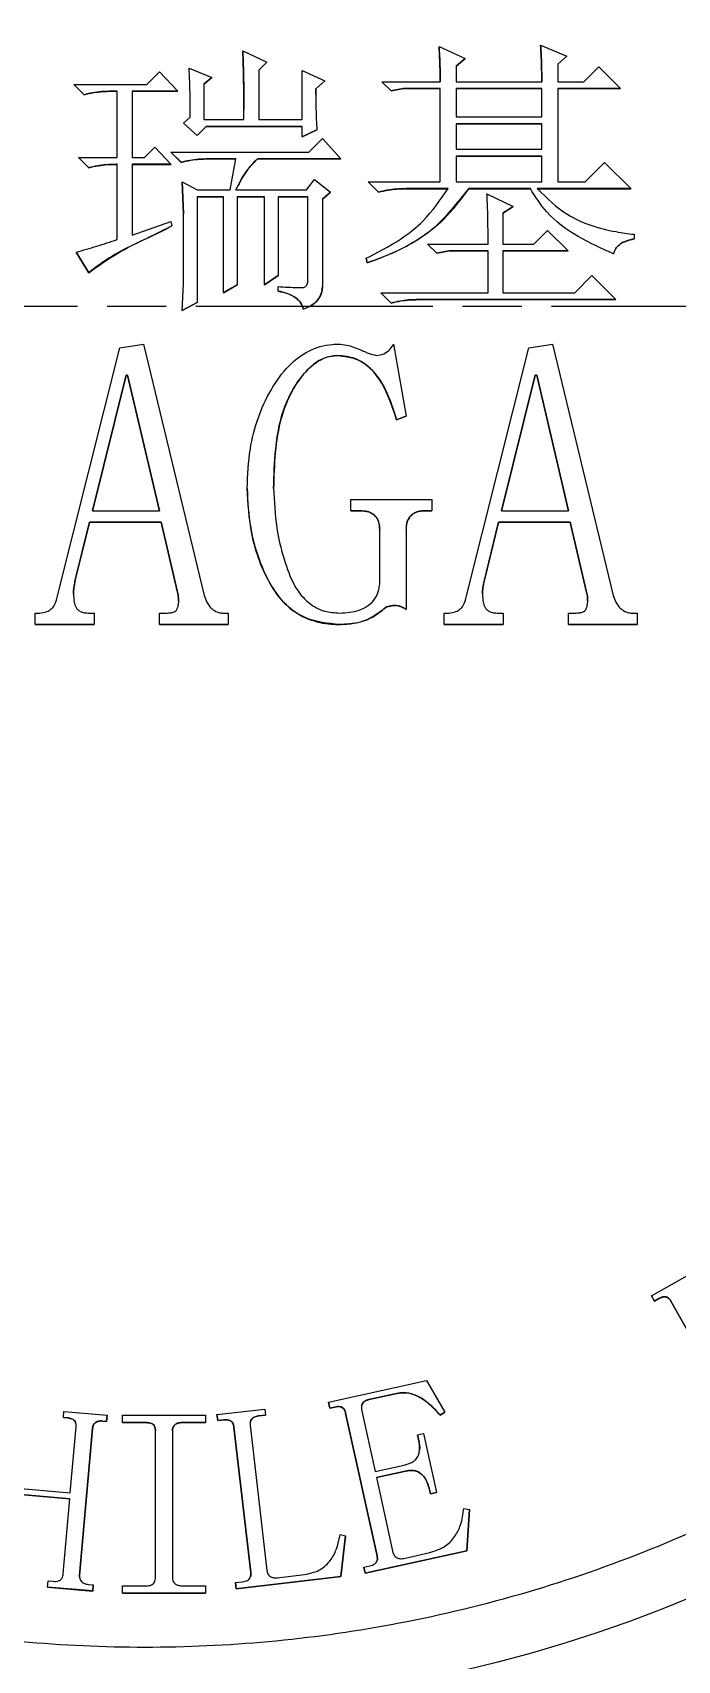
# Model space of a CAD drawing. Header units: millimetres. Extents: x 1890 to 4327, y 775 to 2498.
# Drawn here: x 3656.7 to 3689.4, y 2138.4 to 2220.8 of the extents above; entities that cross this region are included whole.
import ezdxf

# ---------------------------------------------------------------- set-up
doc = ezdxf.new("R2010")
doc.units = ezdxf.units.MM
doc.linetypes.add('AM_ISO08W050', pattern=[18, 12, -1.5, 3, -1.5])
doc.layers.add('AM_7', color=4, linetype='AM_ISO08W050', lineweight=25)

msp = doc.modelspace()

# ---------------------------------------------------------------- linework, layer by layer
at = {"color": 7, "linetype": 'Continuous', "lineweight": 25}
for p, q in [((3667.386, 2219.892), (3668.599, 2219.31)), ((3677.326, 2220.109), (3678.655, 2219.494)), ((3678.655, 2219.494), (3678.193, 2219.103)), ((3678.193, 2219.101), (3678.655, 2219.492)), ((3678.655, 2219.494), (3678.655, 2219.492)), ((3682.469, 2220.166), (3683.798, 2219.608)), ((3683.798, 2219.608), (3683.336, 2219.216)), ((3683.336, 2219.214), (3683.798, 2219.606)), ((3683.798, 2219.608), (3683.798, 2219.606)), ((3662.531, 2218.184), (3663.167, 2218.82)), ((3663.167, 2218.82), (3664.092, 2217.838)), ((3664.67, 2219.004), (3665.825, 2218.542)), ((3668.599, 2219.31), (3668.195, 2218.904)), ((3668.195, 2218.901), (3668.599, 2219.308)), ((3668.195, 2218.904), (3668.195, 2216.404)), ((3668.599, 2219.31), (3668.599, 2219.308)), ((3670.391, 2216.404), (3670.391, 2218.889)), ((3670.391, 2218.889), (3671.547, 2218.369)), ((3678.193, 2219.103), (3678.193, 2218.321)), ((3683.336, 2219.216), (3683.336, 2218.321)), ((3684.665, 2218.321), (3685.417, 2219.073)), ((3685.417, 2219.073), (3686.515, 2217.975)), ((3659.353, 2217.664), (3658.833, 2218.184)), ((3658.833, 2218.184), (3662.531, 2218.184)), ((3658.833, 2218.184), (3658.833, 2218.182)), ((3658.833, 2218.182), (3659.353, 2217.662)), ((3661.029, 2217.838), (3660.74, 2217.838)), ((3660.74, 2217.838), (3660.74, 2217.836)), ((3660.74, 2217.836), (3661.029, 2217.836)), ((3661.029, 2214.486), (3661.029, 2217.838)), ((3664.092, 2217.838), (3661.78, 2217.838)), ((3661.78, 2217.838), (3661.78, 2214.486)), ((3661.78, 2217.836), (3664.092, 2217.836)), ((3664.092, 2217.838), (3664.092, 2217.836)), ((3665.825, 2218.542), (3665.421, 2218.195)), ((3665.421, 2218.193), (3665.825, 2218.54)), ((3665.421, 2218.195), (3665.421, 2216.404)), ((3665.825, 2218.542), (3665.825, 2218.54)), ((3671.547, 2218.369), (3671.084, 2217.964)), ((3671.084, 2217.962), (3671.547, 2218.366)), ((3671.084, 2217.964), (3671.084, 2217.962)), ((3671.085, 2217.663), (3671.084, 2217.962)), ((3671.547, 2218.369), (3671.547, 2218.366)), ((3674.899, 2217.859), (3674.436, 2218.321)), ((3674.436, 2218.321), (3677.384, 2218.321)), ((3674.436, 2218.321), (3674.436, 2218.319)), ((3674.436, 2218.319), (3674.899, 2217.857)), ((3675.534, 2217.975), (3674.899, 2217.859)), ((3674.899, 2217.857), (3675.534, 2217.973)), ((3674.899, 2217.859), (3674.899, 2217.857)), ((3677.384, 2217.975), (3675.534, 2217.975)), ((3675.534, 2217.975), (3675.534, 2217.973)), ((3675.534, 2217.973), (3677.384, 2217.973)), ((3677.384, 2213.253), (3677.384, 2217.975)), ((3678.193, 2218.321), (3682.527, 2218.321)), ((3682.527, 2217.975), (3678.193, 2217.975)), ((3678.193, 2217.975), (3678.193, 2216.541)), ((3678.193, 2217.973), (3682.527, 2217.973)), ((3682.527, 2216.541), (3682.527, 2217.975)), ((3683.336, 2218.321), (3684.665, 2218.321)), ((3686.515, 2217.975), (3683.336, 2217.975)), ((3683.336, 2217.975), (3683.336, 2213.253)), ((3683.336, 2217.973), (3686.515, 2217.973)), ((3686.515, 2217.975), (3686.515, 2217.973)), ((3659.353, 2217.664), (3659.353, 2217.662)), ((3664.381, 2216.23), (3664.727, 2216.519)), ((3665.074, 2215.595), (3664.381, 2216.23)), ((3664.381, 2216.228), (3664.381, 2216.23)), ((3664.381, 2216.228), (3665.074, 2215.592)), ((3665.421, 2216.404), (3667.444, 2216.404)), ((3668.195, 2216.404), (3670.391, 2216.404)), ((3678.193, 2216.541), (3682.527, 2216.541)), ((3682.527, 2216.194), (3678.193, 2216.194)), ((3678.193, 2216.194), (3678.193, 2214.897)), ((3678.193, 2216.192), (3682.527, 2216.192)), ((3682.527, 2214.897), (3682.527, 2216.194)), ((3665.536, 2216.057), (3665.074, 2215.595)), ((3665.074, 2215.592), (3665.536, 2216.055)), ((3665.074, 2215.595), (3665.074, 2215.592)), ((3670.391, 2216.057), (3665.536, 2216.057)), ((3665.536, 2216.057), (3665.536, 2216.055)), ((3665.536, 2216.055), (3670.391, 2216.055)), ((3670.391, 2215.537), (3670.391, 2216.057)), ((3671.142, 2215.883), (3670.391, 2215.537)), ((3670.391, 2215.535), (3671.142, 2215.881)), ((3670.391, 2215.537), (3670.391, 2215.535)), ((3670.738, 2214.76), (3671.431, 2215.453)), ((3671.142, 2215.883), (3671.142, 2215.881)), ((3671.431, 2215.453), (3672.356, 2214.413)), ((3662.416, 2214.486), (3662.936, 2215.006)), ((3662.936, 2215.006), (3663.745, 2214.139)), ((3664.265, 2214.24), (3663.745, 2214.76)), ((3663.745, 2214.76), (3670.738, 2214.76)), ((3663.745, 2214.76), (3663.745, 2214.758)), ((3663.745, 2214.758), (3664.265, 2214.238)), ((3678.193, 2214.897), (3682.527, 2214.897)), ((3682.527, 2214.55), (3678.193, 2214.55)), ((3678.193, 2214.55), (3678.193, 2213.253)), ((3678.193, 2214.548), (3682.527, 2214.548)), ((3682.527, 2213.253), (3682.527, 2214.55)), ((3659.584, 2213.966), (3659.064, 2214.486)), ((3659.064, 2214.486), (3661.029, 2214.486)), ((3659.064, 2214.486), (3659.064, 2214.484)), ((3659.064, 2214.484), (3659.584, 2213.964)), ((3659.584, 2213.966), (3659.584, 2213.964)), ((3661.029, 2214.139), (3660.971, 2214.139)), ((3660.971, 2214.137), (3660.971, 2214.139)), ((3660.971, 2214.137), (3661.029, 2214.137)), ((3661.029, 2210.325), (3661.029, 2214.139)), ((3661.78, 2214.486), (3662.416, 2214.486)), ((3663.745, 2214.139), (3661.78, 2214.139)), ((3661.78, 2214.139), (3661.78, 2210.556)), ((3661.78, 2214.137), (3663.745, 2214.137)), ((3663.745, 2214.139), (3663.745, 2214.137)), ((3664.265, 2214.24), (3664.265, 2214.238)), ((3667.039, 2214.413), (3665.652, 2214.413)), ((3665.652, 2214.413), (3665.652, 2214.411)), ((3665.652, 2214.411), (3667.039, 2214.411)), ((3666.75, 2212.842), (3667.039, 2214.413)), ((3672.356, 2214.413), (3668.137, 2214.413)), ((3668.137, 2214.413), (3668.137, 2214.411)), ((3668.137, 2214.411), (3672.356, 2214.411)), ((3672.356, 2214.413), (3672.356, 2214.411)), ((3684.723, 2213.253), (3685.705, 2214.235)), ((3685.705, 2214.235), (3687.035, 2212.906)), ((3664.381, 2211.633), (3664.323, 2213.247)), ((3664.323, 2213.247), (3665.074, 2212.842)), ((3664.323, 2213.247), (3664.323, 2213.244)), ((3664.323, 2213.244), (3664.381, 2211.631)), ((3670.622, 2212.842), (3671.027, 2213.362)), ((3671.027, 2213.362), (3671.836, 2212.726)), ((3674.263, 2212.733), (3673.743, 2213.253)), ((3673.743, 2213.253), (3677.384, 2213.253)), ((3673.743, 2213.253), (3673.743, 2213.251)), ((3673.743, 2213.251), (3674.263, 2212.731)), ((3677.788, 2212.906), (3675.65, 2212.906)), ((3675.65, 2212.906), (3675.65, 2212.904)), ((3675.65, 2212.904), (3677.788, 2212.904)), ((3678.193, 2213.253), (3682.527, 2213.253)), ((3681.949, 2212.906), (3678.828, 2212.906)), ((3678.828, 2212.906), (3678.828, 2212.904)), ((3678.828, 2212.904), (3681.949, 2212.904)), ((3681.949, 2212.906), (3681.949, 2212.904)), ((3687.035, 2212.906), (3682.296, 2212.906)), ((3682.296, 2212.904), (3687.035, 2212.904)), ((3683.336, 2213.253), (3684.723, 2213.253)), ((3687.035, 2212.906), (3687.035, 2212.904)), ((3665.074, 2212.842), (3666.75, 2212.842)), ((3666.403, 2212.495), (3665.074, 2212.495)), ((3665.074, 2212.495), (3665.074, 2207.144)), ((3665.074, 2212.493), (3666.403, 2212.493)), ((3666.403, 2207.641), (3666.403, 2212.495)), ((3667.039, 2212.842), (3670.622, 2212.842)), ((3668.484, 2212.495), (3667.097, 2212.495)), ((3667.097, 2212.495), (3667.097, 2208.045)), ((3667.097, 2212.493), (3668.484, 2212.493)), ((3668.484, 2208.045), (3668.484, 2212.495)), ((3670.68, 2212.495), (3669.177, 2212.495)), ((3669.177, 2212.495), (3669.177, 2208.508)), ((3669.177, 2212.493), (3670.68, 2212.493)), ((3670.68, 2208.238), (3670.68, 2212.495)), ((3671.836, 2212.726), (3671.431, 2212.382)), ((3671.431, 2212.38), (3671.836, 2212.724)), ((3671.431, 2212.382), (3671.431, 2208.18)), ((3671.836, 2212.726), (3671.836, 2212.724)), ((3674.263, 2212.733), (3674.263, 2212.731)), ((3679.753, 2212.645), (3681.082, 2212.009)), ((3661.78, 2210.556), (3663.745, 2211.25)), ((3663.745, 2211.25), (3663.803, 2211.018)), ((3664.381, 2208.065), (3664.381, 2211.633)), ((3681.082, 2212.009), (3680.562, 2211.663)), ((3680.562, 2211.66), (3681.082, 2212.007)), ((3680.562, 2211.663), (3680.562, 2210.102)), ((3681.082, 2212.009), (3681.082, 2212.007)), ((3682.122, 2210.102), (3682.816, 2210.796)), ((3682.816, 2210.796), (3683.856, 2209.756)), ((3687.208, 2210.595), (3687.208, 2210.363)), ((3659.584, 2208.649), (3658.948, 2209.689)), ((3658.948, 2209.689), (3658.948, 2209.687)), ((3658.948, 2209.687), (3659.584, 2208.647)), ((3676.748, 2210.102), (3679.811, 2210.102)), ((3677.21, 2209.64), (3676.748, 2210.102)), ((3676.748, 2210.102), (3676.748, 2210.1)), ((3676.748, 2210.1), (3677.21, 2209.638)), ((3677.846, 2209.756), (3677.21, 2209.64)), ((3677.21, 2209.638), (3677.846, 2209.753)), ((3677.21, 2209.638), (3677.21, 2209.64)), ((3679.811, 2209.756), (3677.846, 2209.756)), ((3677.846, 2209.756), (3677.846, 2209.753)), ((3677.846, 2209.753), (3679.811, 2209.753)), ((3679.811, 2207.637), (3679.811, 2209.756)), ((3680.562, 2210.102), (3682.122, 2210.102)), ((3683.856, 2209.756), (3680.562, 2209.756)), ((3680.562, 2209.756), (3680.562, 2207.637)), ((3680.562, 2209.753), (3683.856, 2209.753)), ((3683.856, 2209.756), (3683.856, 2209.753)), ((3687.208, 2210.363), (3687.208, 2210.361)), ((3673.685, 2209.15), (3673.627, 2209.381)), ((3673.627, 2209.381), (3673.627, 2209.379)), ((3673.627, 2209.379), (3673.685, 2209.148)), ((3673.685, 2209.15), (3673.685, 2209.148)), ((3659.584, 2208.649), (3659.584, 2208.647)), ((3664.323, 2206.742), (3664.381, 2208.065)), ((3667.097, 2208.045), (3666.403, 2207.641)), ((3666.403, 2207.639), (3667.097, 2208.043)), ((3667.097, 2208.045), (3667.097, 2208.043)), ((3669.177, 2208.508), (3668.484, 2208.045)), ((3668.484, 2208.043), (3669.177, 2208.506)), ((3668.484, 2208.045), (3668.484, 2208.043)), ((3669.177, 2208.508), (3669.177, 2208.506)), ((3669.177, 2207.72), (3669.177, 2207.951)), ((3684.203, 2207.637), (3685.07, 2208.503)), ((3685.07, 2208.503), (3686.283, 2207.29)), ((3665.074, 2207.144), (3664.323, 2206.742)), ((3664.323, 2206.74), (3665.074, 2207.142)), ((3665.074, 2207.144), (3665.074, 2207.142)), ((3666.403, 2207.641), (3666.403, 2207.639)), ((3671.429, 2207.927), (3671.429, 2207.929)), ((3674.899, 2207.116), (3674.378, 2207.637)), ((3674.378, 2207.637), (3679.811, 2207.637)), ((3674.378, 2207.637), (3674.378, 2207.634)), ((3674.378, 2207.634), (3674.899, 2207.114)), ((3674.899, 2207.116), (3674.899, 2207.114)), ((3686.283, 2207.29), (3676.286, 2207.29)), ((3676.286, 2207.29), (3676.286, 2207.288)), ((3676.286, 2207.288), (3686.283, 2207.288)), ((3680.562, 2207.637), (3684.203, 2207.637)), ((3686.283, 2207.29), (3686.283, 2207.288)), ((3664.323, 2206.742), (3664.323, 2206.74)), ((3658.001, 2192.29), (3661.153, 2204.843)), ((3661.153, 2204.843), (3662.364, 2205.034)), ((3662.364, 2205.034), (3665.435, 2192.305)), ((3675.024, 2205.034), (3675.663, 2201.391)), ((3678.713, 2192.29), (3681.866, 2204.843)), ((3681.866, 2204.843), (3683.076, 2205.034)), ((3683.076, 2205.034), (3686.148, 2192.305)), ((3672.184, 2204.459), (3672.184, 2204.457)), ((3661.477, 2203.467), (3659.781, 2196.596)), ((3659.781, 2196.596), (3661.477, 2203.465)), ((3661.558, 2203.467), (3661.477, 2203.467)), ((3661.477, 2203.465), (3661.477, 2203.467)), ((3661.477, 2203.465), (3661.558, 2203.465)), ((3663.173, 2196.596), (3661.558, 2203.467)), ((3661.558, 2203.467), (3661.558, 2203.465)), ((3661.558, 2203.465), (3663.172, 2196.596)), ((3682.189, 2203.467), (3680.493, 2196.596)), ((3680.494, 2196.596), (3682.189, 2203.465)), ((3682.27, 2203.467), (3682.189, 2203.467)), ((3682.189, 2203.465), (3682.189, 2203.467)), ((3682.189, 2203.465), (3682.27, 2203.465)), ((3683.885, 2196.596), (3682.27, 2203.467)), ((3682.27, 2203.467), (3682.27, 2203.465)), ((3682.27, 2203.465), (3683.885, 2196.596)), ((3675.663, 2201.391), (3675.177, 2201.199)), ((3675.177, 2201.197), (3675.663, 2201.388)), ((3675.663, 2201.388), (3675.663, 2201.391)), ((3675.177, 2201.199), (3675.177, 2201.197)), ((3659.781, 2196.596), (3663.173, 2196.596)), ((3672.864, 2196.596), (3672.864, 2197.171)), ((3672.864, 2197.171), (3676.957, 2197.171)), ((3673.349, 2196.596), (3672.864, 2196.596)), ((3672.864, 2196.596), (3672.864, 2196.594)), ((3672.864, 2196.594), (3673.349, 2196.594)), ((3673.349, 2196.596), (3673.349, 2196.594)), ((3676.957, 2196.596), (3676.553, 2196.596)), ((3676.553, 2196.596), (3676.553, 2196.594)), ((3676.553, 2196.594), (3676.957, 2196.594)), ((3676.957, 2197.171), (3676.957, 2196.596)), ((3676.957, 2196.596), (3676.957, 2196.594)), ((3680.493, 2196.596), (3683.885, 2196.596)), ((3659.619, 2196.021), (3658.891, 2193.027)), ((3658.891, 2193.025), (3659.619, 2196.019)), ((3663.254, 2196.021), (3659.619, 2196.021)), ((3659.619, 2196.021), (3659.619, 2196.019)), ((3659.619, 2196.019), (3663.254, 2196.019)), ((3664.06, 2192.545), (3663.254, 2196.021)), ((3663.254, 2196.021), (3663.254, 2196.019)), ((3663.254, 2196.019), (3664.06, 2192.543)), ((3674.32, 2192.874), (3674.32, 2195.625)), ((3675.663, 2195.697), (3675.663, 2191.61)), ((3680.331, 2196.021), (3679.603, 2193.027)), ((3679.603, 2193.025), (3680.331, 2196.019)), ((3683.966, 2196.021), (3680.331, 2196.021)), ((3680.331, 2196.021), (3680.331, 2196.019)), ((3680.331, 2196.019), (3683.966, 2196.019)), ((3684.772, 2192.545), (3683.966, 2196.021)), ((3683.966, 2196.021), (3683.966, 2196.019)), ((3683.966, 2196.019), (3684.772, 2192.543)), ((3658.891, 2193.027), (3658.891, 2193.025)), ((3664.06, 2192.545), (3664.06, 2192.543)), ((3679.603, 2193.027), (3679.603, 2193.025)), ((3684.772, 2192.545), (3684.772, 2192.543)), ((3674.455, 2191.562), (3674.455, 2191.56)), ((3675.099, 2191.802), (3675.099, 2191.799)), ((3656.868, 2190.843), (3656.868, 2191.418)), ((3656.868, 2191.418), (3657.111, 2191.418)), ((3659.862, 2190.843), (3656.868, 2190.843)), ((3656.868, 2190.843), (3656.868, 2190.841)), ((3656.868, 2190.841), (3659.862, 2190.841)), ((3659.619, 2191.418), (3659.862, 2191.418)), ((3659.862, 2191.418), (3659.862, 2190.843)), ((3659.862, 2190.843), (3659.862, 2190.841)), ((3663.17, 2190.843), (3663.17, 2191.418)), ((3663.17, 2191.418), (3663.494, 2191.418)), ((3666.649, 2190.843), (3663.17, 2190.843)), ((3663.17, 2190.843), (3663.17, 2190.841)), ((3663.17, 2190.841), (3666.649, 2190.841)), ((3666.406, 2191.418), (3666.649, 2191.418)), ((3666.649, 2191.418), (3666.649, 2190.843)), ((3666.649, 2190.843), (3666.649, 2190.841)), ((3672.28, 2190.843), (3672.28, 2190.841)), ((3677.58, 2190.843), (3677.58, 2191.418)), ((3677.58, 2191.418), (3677.823, 2191.418)), ((3680.574, 2190.843), (3677.58, 2190.843)), ((3677.58, 2190.843), (3677.58, 2190.841)), ((3677.58, 2190.841), (3680.574, 2190.841)), ((3680.331, 2191.418), (3680.574, 2191.418)), ((3680.574, 2191.418), (3680.574, 2190.843)), ((3680.574, 2190.843), (3680.574, 2190.841)), ((3683.882, 2190.843), (3683.882, 2191.418)), ((3683.882, 2191.418), (3684.206, 2191.418)), ((3687.361, 2190.843), (3683.882, 2190.843)), ((3683.882, 2190.843), (3683.882, 2190.841)), ((3683.882, 2190.841), (3687.361, 2190.841)), ((3687.119, 2191.418), (3687.361, 2191.418)), ((3687.361, 2191.418), (3687.361, 2190.843)), ((3687.361, 2190.843), (3687.361, 2190.841)), ((3688.077, 2156.856), (3692.513, 2159.356)), ((3688.231, 2156.584), (3688.077, 2156.856)), ((3688.077, 2156.856), (3688.077, 2156.854)), ((3688.077, 2156.854), (3688.231, 2156.582)), ((3688.458, 2156.711), (3688.231, 2156.584)), ((3688.231, 2156.582), (3688.458, 2156.709)), ((3688.231, 2156.584), (3688.231, 2156.582)), ((3688.458, 2156.711), (3688.458, 2156.709)), ((3692.718, 2150.104), (3689.069, 2156.578)), ((3689.069, 2156.576), (3689.069, 2156.578)), ((3689.069, 2156.576), (3692.718, 2150.102)), ((3671.73, 2151.471), (3676.687, 2152.562)), ((3675.186, 2151.912), (3673.77, 2151.6)), ((3673.77, 2151.598), (3675.186, 2151.91)), ((3675.186, 2151.912), (3675.186, 2151.91)), ((3676.687, 2152.562), (3677.619, 2150.963)), ((3666.08, 2150.843), (3668.501, 2151.122)), ((3668.501, 2151.122), (3668.538, 2150.814)), ((3671.798, 2151.167), (3671.73, 2151.471)), ((3671.73, 2151.471), (3671.73, 2151.469)), ((3671.73, 2151.469), (3671.798, 2151.165)), ((3672.05, 2151.223), (3671.798, 2151.167)), ((3671.798, 2151.165), (3672.05, 2151.221)), ((3671.798, 2151.167), (3671.798, 2151.165)), ((3672.05, 2151.223), (3672.05, 2151.221)), ((3673.404, 2151.096), (3674.094, 2147.961)), ((3673.77, 2151.6), (3673.77, 2151.598)), ((3658.305, 2150.688), (3658.331, 2151)), ((3658.513, 2150.671), (3658.305, 2150.688)), ((3658.305, 2150.688), (3658.305, 2150.686)), ((3658.305, 2150.686), (3658.513, 2150.669)), ((3658.331, 2151), (3660.516, 2150.809)), ((3658.513, 2150.671), (3658.513, 2150.669)), ((3660.489, 2150.497), (3660.281, 2150.515)), ((3660.281, 2150.515), (3660.281, 2150.513)), ((3660.281, 2150.513), (3660.489, 2150.495)), ((3660.516, 2150.809), (3660.489, 2150.497)), ((3660.489, 2150.495), (3660.516, 2150.807)), ((3660.489, 2150.495), (3660.489, 2150.497)), ((3660.516, 2150.809), (3660.516, 2150.807)), ((3661.299, 2150.435), (3661.299, 2150.805)), ((3661.299, 2150.805), (3665.491, 2150.805)), ((3662.496, 2150.435), (3661.299, 2150.435)), ((3661.299, 2150.435), (3661.299, 2150.433)), ((3661.299, 2150.433), (3662.496, 2150.433)), ((3662.496, 2150.435), (3662.496, 2150.433)), ((3665.491, 2150.435), (3664.295, 2150.435)), ((3664.295, 2150.435), (3664.295, 2150.433)), ((3664.295, 2150.433), (3665.491, 2150.433)), ((3665.491, 2150.805), (3665.491, 2150.435)), ((3665.491, 2150.435), (3665.491, 2150.433)), ((3666.116, 2150.535), (3666.08, 2150.843)), ((3666.08, 2150.843), (3666.08, 2150.841)), ((3666.08, 2150.841), (3666.116, 2150.533)), ((3666.425, 2150.57), (3666.116, 2150.535)), ((3666.116, 2150.533), (3666.425, 2150.567)), ((3666.116, 2150.535), (3666.116, 2150.533)), ((3666.425, 2150.57), (3666.425, 2150.567)), ((3667.762, 2150.308), (3668.613, 2142.939)), ((3668.538, 2150.814), (3668.178, 2150.774)), ((3668.178, 2150.772), (3668.538, 2150.812)), ((3668.178, 2150.772), (3668.178, 2150.774)), ((3668.538, 2150.814), (3668.538, 2150.812)), ((3674.185, 2143.689), (3672.595, 2150.918)), ((3672.595, 2150.916), (3672.595, 2150.918)), ((3672.595, 2150.916), (3674.185, 2143.687)), ((3677.619, 2150.963), (3677.39, 2150.807)), ((3677.39, 2150.805), (3677.619, 2150.961)), ((3677.39, 2150.807), (3677.39, 2150.805)), ((3677.619, 2150.963), (3677.619, 2150.961)), ((3658.653, 2146.884), (3658.944, 2150.212)), ((3659.776, 2150.141), (3659.127, 2142.703)), ((3659.127, 2142.701), (3659.776, 2150.139)), ((3659.776, 2150.141), (3659.776, 2150.139)), ((3662.964, 2142.591), (3662.964, 2150.019)), ((3663.827, 2150.019), (3663.827, 2142.591)), ((3667.789, 2142.843), (3666.937, 2150.211)), ((3666.937, 2150.211), (3666.937, 2150.209)), ((3666.937, 2150.209), (3667.789, 2142.841)), ((3676.232, 2149.809), (3676.535, 2149.876)), ((3676.298, 2149.506), (3676.232, 2149.809)), ((3676.232, 2149.809), (3676.232, 2149.807)), ((3676.232, 2149.807), (3676.298, 2149.504)), ((3676.298, 2149.506), (3676.298, 2149.504)), ((3676.535, 2149.876), (3677.19, 2146.894)), ((3674.094, 2147.961), (3675.56, 2148.285)), ((3675.625, 2147.981), (3674.159, 2147.657)), ((3674.16, 2147.655), (3675.625, 2147.979)), ((3675.625, 2147.981), (3675.625, 2147.979)), ((3655.584, 2147.153), (3658.653, 2146.884)), ((3674.159, 2147.657), (3674.994, 2143.866)), ((3676.887, 2146.827), (3676.843, 2147.029)), ((3676.843, 2147.029), (3676.843, 2147.027)), ((3676.843, 2147.027), (3676.887, 2146.825)), ((3658.626, 2146.571), (3655.558, 2146.841)), ((3655.558, 2146.839), (3658.626, 2146.569)), ((3658.295, 2142.775), (3658.626, 2146.571)), ((3677.19, 2146.894), (3676.887, 2146.827)), ((3676.887, 2146.825), (3677.19, 2146.892)), ((3676.887, 2146.827), (3676.887, 2146.825)), ((3677.19, 2146.894), (3677.19, 2146.892)), ((3678.586, 2146.087), (3678.862, 2146.043)), ((3678.862, 2146.043), (3678.738, 2143.947)), ((3678.738, 2143.945), (3678.862, 2146.041)), ((3678.862, 2146.043), (3678.862, 2146.041)), ((3672.317, 2144.777), (3672.587, 2144.702)), ((3672.587, 2144.702), (3672.356, 2142.641)), ((3672.356, 2142.638), (3672.587, 2144.7)), ((3672.587, 2144.702), (3672.587, 2144.7)), ((3678.738, 2143.947), (3673.582, 2142.812)), ((3673.582, 2142.81), (3678.738, 2143.945)), ((3674.185, 2143.689), (3674.185, 2143.687)), ((3675.537, 2143.562), (3676.851, 2143.851)), ((3678.738, 2143.947), (3678.738, 2143.945)), ((3667.789, 2142.843), (3667.789, 2142.841)), ((3673.514, 2143.117), (3673.817, 2143.184)), ((3673.582, 2142.812), (3673.514, 2143.117)), ((3673.514, 2143.117), (3673.514, 2143.115)), ((3673.514, 2143.115), (3673.582, 2142.81)), ((3657.501, 2142.11), (3657.53, 2142.422)), ((3659.79, 2141.91), (3657.501, 2142.11)), ((3657.501, 2142.11), (3657.501, 2142.108)), ((3657.501, 2142.108), (3659.79, 2141.908)), ((3657.53, 2142.422), (3657.79, 2142.401)), ((3659.127, 2142.703), (3659.127, 2142.701)), ((3659.559, 2142.245), (3659.819, 2142.222)), ((3659.819, 2142.222), (3659.79, 2141.91)), ((3659.79, 2141.908), (3659.819, 2142.22)), ((3659.819, 2142.222), (3659.819, 2142.22)), ((3661.299, 2141.805), (3661.299, 2142.174)), ((3661.299, 2142.174), (3662.496, 2142.174)), ((3664.295, 2142.174), (3665.491, 2142.174)), ((3665.491, 2142.174), (3665.491, 2141.805)), ((3667.012, 2142.336), (3667.372, 2142.377)), ((3667.049, 2142.026), (3667.012, 2142.336)), ((3667.012, 2142.336), (3667.012, 2142.334)), ((3667.012, 2142.334), (3667.049, 2142.024)), ((3672.356, 2142.641), (3667.049, 2142.026)), ((3667.049, 2142.024), (3672.356, 2142.638)), ((3667.049, 2142.026), (3667.049, 2142.024)), ((3669.125, 2142.581), (3670.516, 2142.741)), ((3672.356, 2142.641), (3672.356, 2142.638)), ((3673.582, 2142.812), (3673.582, 2142.81)), ((3659.79, 2141.91), (3659.79, 2141.908)), ((3665.491, 2141.805), (3661.299, 2141.805)), ((3661.299, 2141.805), (3661.299, 2141.802)), ((3661.299, 2141.802), (3665.491, 2141.802)), ((3665.491, 2141.805), (3665.491, 2141.802))]:
    msp.add_line(p, q, dxfattribs=at)
msp.add_circle((3662.436, 2207.547), 71.5, dxfattribs=at)
for centre, start, end in [((3662.437, 2207.545), 280.30604, 349.69383), ((3662.514, 2207.173), 281.36448, 349.47139)]:
    msp.add_arc(centre, 80, start, end, dxfattribs=at)
for points, knots in [([(3593.936, 2207.553), (3593.991, 2209.642), (3594.101, 2213.821), (3595.011, 2220.159), (3596.497, 2226.512), (3598.671, 2232.877), (3601.502, 2239.101), (3605.016, 2245.123), (3609.17, 2250.815), (3613.913, 2256.077), (3619.175, 2260.82), (3624.866, 2264.974), (3630.889, 2268.488), (3637.112, 2271.319), (3643.478, 2273.491), (3649.83, 2274.986), (3656.169, 2275.863), (3662.436, 2276.148), (3668.704, 2275.863), (3675.042, 2274.986), (3681.395, 2273.491), (3687.761, 2271.319), (3693.984, 2268.488), (3700.006, 2264.974), (3705.698, 2260.82), (3710.96, 2256.077), (3715.703, 2250.815), (3719.857, 2245.123), (3723.371, 2239.101), (3726.202, 2232.878), (3728.376, 2226.512), (3729.862, 2220.159), (3730.772, 2213.821), (3730.882, 2209.642), (3730.936, 2207.553)], [0, 0, 0, 0, 0.0291236, 0.0582485, 0.08912, 0.1199941, 0.1519015, 0.1843128, 0.2170688, 0.25, 0.2829312, 0.3156872, 0.3480985, 0.3800059, 0.4108775, 0.4417515, 0.4708745, 0.5, 0.529123, 0.5582485, 0.58912, 0.6199941, 0.6519015, 0.6843128, 0.7170688, 0.75, 0.7829312, 0.8156872, 0.8480985, 0.8800059, 0.9108775, 0.9417515, 0.9708751, 1, 1, 1, 1]), ([(3667.444, 2216.404), (3667.443, 2216.737), (3667.441, 2217.404), (3667.432, 2218.567), (3667.403, 2219.396), (3667.386, 2219.892)], [0, 0, 0, 0, 0.286572, 0.573139, 1, 1, 1, 1]), ([(3667.386, 2219.89), (3667.398, 2219.557), (3667.424, 2218.891), (3667.438, 2217.895), (3667.44, 2217.232), (3667.441, 2216.902)], [0, 0, 0, 0, 0.334579, 0.669145, 1, 1, 1, 1]), ([(3677.384, 2218.321), (3677.382, 2218.488), (3677.379, 2218.821), (3677.365, 2219.417), (3677.341, 2219.846), (3677.326, 2220.109)], [0, 0, 0, 0, 0.279578, 0.559168, 1, 1, 1, 1]), ([(3677.326, 2220.107), (3677.335, 2219.94), (3677.354, 2219.607), (3677.378, 2219.012), (3677.381, 2218.582), (3677.384, 2218.319)], [0, 0, 0, 0, 0.2795779, 0.5591682, 1, 1, 1, 1]), ([(3682.527, 2218.321), (3682.526, 2218.488), (3682.524, 2218.821), (3682.511, 2219.437), (3682.485, 2219.885), (3682.469, 2220.166)], [0, 0, 0, 0, 0.2708249, 0.5416574, 1, 1, 1, 1]), ([(3682.469, 2220.164), (3682.48, 2219.998), (3682.501, 2219.665), (3682.52, 2219.05), (3682.524, 2218.601), (3682.527, 2218.319)], [0, 0, 0, 0, 0.270825, 0.541661, 1, 1, 1, 1]), ([(3664.727, 2216.519), (3664.726, 2216.853), (3664.723, 2217.433), (3664.706, 2218.262), (3664.682, 2218.757), (3664.67, 2219.004)], [0, 0, 0, 0, 0.402279, 0.701072, 1, 1, 1, 1]), ([(3660.74, 2217.838), (3660.573, 2217.834), (3660.257, 2217.828), (3659.792, 2217.769), (3659.5, 2217.699), (3659.353, 2217.664)], [0, 0, 0, 0, 0.35686, 0.67714, 1, 1, 1, 1]), ([(3659.353, 2217.662), (3659.515, 2217.701), (3659.823, 2217.773), (3660.289, 2217.827), (3660.589, 2217.833), (3660.74, 2217.836)], [0, 0, 0, 0, 0.356908, 0.677314, 1, 1, 1, 1]), ([(3671.084, 2217.964), (3671.086, 2217.617), (3671.088, 2217.097), (3671.107, 2216.403), (3671.13, 2216.057), (3671.142, 2215.883)], [0, 0, 0, 0, 0.499684, 0.749744, 1, 1, 1, 1]), ([(3660.971, 2214.139), (3660.804, 2214.136), (3660.488, 2214.129), (3660.023, 2214.07), (3659.731, 2214.001), (3659.584, 2213.966)], [0, 0, 0, 0, 0.35686, 0.67714, 1, 1, 1, 1]), ([(3659.584, 2213.964), (3659.746, 2214.002), (3660.054, 2214.075), (3660.52, 2214.128), (3660.82, 2214.134), (3660.971, 2214.137)], [0, 0, 0, 0, 0.356908, 0.677314, 1, 1, 1, 1]), ([(3665.652, 2214.413), (3665.485, 2214.41), (3665.169, 2214.403), (3664.704, 2214.344), (3664.412, 2214.275), (3664.265, 2214.24)], [0, 0, 0, 0, 0.35686, 0.67714, 1, 1, 1, 1]), ([(3664.265, 2214.238), (3664.427, 2214.276), (3664.736, 2214.349), (3665.201, 2214.402), (3665.501, 2214.408), (3665.652, 2214.411)], [0, 0, 0, 0, 0.356908, 0.677314, 1, 1, 1, 1]), ([(3668.137, 2214.413), (3668.014, 2214.299), (3667.768, 2214.072), (3667.394, 2213.543), (3667.179, 2213.118), (3667.039, 2212.842)], [0, 0, 0, 0, 0.259762, 0.519402, 1, 1, 1, 1]), ([(3667.039, 2212.84), (3667.112, 2212.989), (3667.259, 2213.289), (3667.586, 2213.846), (3667.92, 2214.188), (3668.137, 2214.411)], [0, 0, 0, 0, 0.259337, 0.518831, 1, 1, 1, 1]), ([(3673.627, 2209.381), (3674.223, 2209.684), (3675.255, 2210.208), (3676.718, 2211.364), (3677.393, 2212.336), (3677.788, 2212.906)], [0, 0, 0, 0, 0.36202, 0.6263638, 1, 1, 1, 1]), ([(3678.828, 2212.906), (3678.427, 2212.365), (3677.418, 2211.004), (3675.532, 2209.814), (3674.132, 2209.311), (3673.685, 2209.15)], [0, 0, 0, 0, 0.3105248, 0.7800713, 1, 1, 1, 1]), ([(3673.685, 2209.148), (3674.311, 2209.385), (3675.461, 2209.821), (3677.316, 2210.981), (3678.247, 2212.165), (3678.828, 2212.904)], [0, 0, 0, 0, 0.3094377, 0.5687186, 1, 1, 1, 1]), ([(3675.65, 2212.906), (3675.483, 2212.903), (3675.167, 2212.896), (3674.702, 2212.838), (3674.41, 2212.768), (3674.263, 2212.733)], [0, 0, 0, 0, 0.35686, 0.67714, 1, 1, 1, 1]), ([(3674.263, 2212.731), (3674.425, 2212.769), (3674.733, 2212.842), (3675.199, 2212.895), (3675.499, 2212.901), (3675.65, 2212.904)], [0, 0, 0, 0, 0.356908, 0.677314, 1, 1, 1, 1]), ([(3686.168, 2209.612), (3685.557, 2209.881), (3684.332, 2210.419), (3682.825, 2211.519), (3682.207, 2212.498), (3681.949, 2212.906)], [0, 0, 0, 0, 0.367157, 0.736287, 1, 1, 1, 1]), ([(3682.296, 2212.906), (3682.784, 2212.431), (3683.898, 2211.349), (3685.735, 2210.787), (3686.899, 2210.635), (3687.208, 2210.595)], [0, 0, 0, 0, 0.364385, 0.830851, 1, 1, 1, 1]), ([(3679.811, 2210.102), (3679.809, 2210.436), (3679.806, 2211.026), (3679.789, 2211.874), (3679.765, 2212.388), (3679.753, 2212.645)], [0, 0, 0, 0, 0.39313, 0.696516, 1, 1, 1, 1]), ([(3663.803, 2211.018), (3663.206, 2210.722), (3662.186, 2210.217), (3660.721, 2209.519), (3659.964, 2208.94), (3659.584, 2208.649)], [0, 0, 0, 0, 0.41234, 0.704495, 1, 1, 1, 1]), ([(3659.584, 2208.647), (3660.065, 2208.997), (3660.96, 2209.648), (3662.427, 2210.337), (3663.344, 2210.79), (3663.803, 2211.016)], [0, 0, 0, 0, 0.36689, 0.683392, 1, 1, 1, 1]), ([(3658.948, 2209.689), (3659.297, 2209.789), (3659.82, 2209.938), (3660.511, 2210.156), (3660.856, 2210.269), (3661.029, 2210.325)], [0, 0, 0, 0, 0.499885, 0.749929, 1, 1, 1, 1]), ([(3687.208, 2210.363), (3687.083, 2210.336), (3686.832, 2210.28), (3686.516, 2210.13), (3686.291, 2209.921), (3686.198, 2209.741), (3686.173, 2209.634), (3686.168, 2209.612)], [0, 0, 0, 0, 0.282135, 0.566109, 0.757606, 0.950164, 1, 1, 1, 1]), ([(3686.168, 2209.61), (3686.197, 2209.701), (3686.254, 2209.878), (3686.483, 2210.107), (3686.807, 2210.272), (3687.073, 2210.331), (3687.208, 2210.361)], [0, 0, 0, 0, 0.208439, 0.402698, 0.695105, 1, 1, 1, 1]), ([(3669.177, 2207.951), (3669.343, 2207.939), (3669.673, 2207.916), (3670.059, 2207.9), (3670.332, 2207.89), (3670.474, 2207.903), (3670.576, 2207.956), (3670.638, 2208.026), (3670.673, 2208.125), (3670.677, 2208.198), (3670.68, 2208.238)], [0, 0, 0, 0, 0.291265, 0.577908, 0.673859, 0.770575, 0.821169, 0.872133, 0.929983, 1, 1, 1, 1]), ([(3671.431, 2208.18), (3671.428, 2208.011), (3671.423, 2207.712), (3671.243, 2207.318), (3670.924, 2206.993), (3670.627, 2206.872), (3670.449, 2206.8)], [0, 0, 0, 0, 0.273904, 0.481798, 0.689877, 1, 1, 1, 1]), ([(3730.936, 2207.553), (3730.882, 2205.464), (3730.772, 2201.286), (3729.862, 2194.947), (3728.376, 2188.595), (3726.202, 2182.229), (3723.371, 2176.006), (3719.857, 2169.983), (3715.703, 2164.292), (3710.96, 2159.03), (3705.698, 2154.287), (3700.006, 2150.133), (3693.984, 2146.619), (3687.761, 2143.787), (3681.395, 2141.616), (3675.043, 2140.121), (3668.704, 2139.244), (3662.437, 2138.958), (3656.169, 2139.244), (3649.831, 2140.121), (3643.478, 2141.616), (3637.112, 2143.787), (3630.889, 2146.619), (3624.866, 2150.133), (3619.175, 2154.287), (3613.913, 2159.03), (3609.17, 2164.292), (3605.016, 2169.983), (3601.502, 2176.006), (3598.671, 2182.229), (3596.497, 2188.595), (3595.011, 2194.947), (3594.101, 2201.286), (3593.991, 2205.464), (3593.936, 2207.553)], [0, 0, 0, 0, 0.029124, 0.058248, 0.08912, 0.119994, 0.151902, 0.184313, 0.217069, 0.25, 0.282931, 0.315687, 0.348098, 0.380006, 0.410878, 0.441752, 0.470875, 0.5, 0.529123, 0.558248, 0.58912, 0.619994, 0.651902, 0.684313, 0.717069, 0.75, 0.782931, 0.815687, 0.848098, 0.880006, 0.910878, 0.941752, 0.970875, 1, 1, 1, 1]), ([(3670.449, 2206.8), (3670.414, 2206.916), (3670.348, 2207.137), (3670.05, 2207.419), (3669.653, 2207.611), (3669.331, 2207.685), (3669.177, 2207.72)], [0, 0, 0, 0, 0.215567, 0.407136, 0.716043, 1, 1, 1, 1]), ([(3669.177, 2207.718), (3669.336, 2207.681), (3669.655, 2207.608), (3670.045, 2207.419), (3670.316, 2207.164), (3670.415, 2206.949), (3670.443, 2206.824), (3670.449, 2206.797)], [0, 0, 0, 0, 0.292672, 0.587324, 0.768523, 0.951511, 1, 1, 1, 1]), ([(3670.449, 2206.797), (3670.662, 2206.887), (3670.994, 2207.026), (3671.298, 2207.411), (3671.411, 2207.702), (3671.415, 2207.878), (3671.417, 2207.928)], [0, 0, 0, 0, 0.427109, 0.666996, 0.906925, 1, 1, 1, 1]), ([(3676.286, 2207.29), (3676.119, 2207.286), (3675.802, 2207.28), (3675.338, 2207.221), (3675.045, 2207.151), (3674.899, 2207.116)], [0, 0, 0, 0, 0.35686, 0.67714, 1, 1, 1, 1]), ([(3674.899, 2207.114), (3675.061, 2207.153), (3675.369, 2207.225), (3675.834, 2207.279), (3676.135, 2207.285), (3676.286, 2207.288)], [0, 0, 0, 0, 0.356908, 0.677314, 1, 1, 1, 1]), ([(3667.608, 2197.735), (3667.636, 2198.403), (3667.71, 2200.125), (3668.463, 2202.29), (3669.615, 2203.918), (3670.692, 2204.754), (3671.614, 2205.015), (3672.132, 2205.031), (3672.235, 2205.034)], [0, 0, 0, 0, 0.211208, 0.543916, 0.70607, 0.836311, 0.967456, 1, 1, 1, 1]), ([(3672.235, 2205.034), (3672.372, 2205.024), (3672.634, 2205.005), (3673.005, 2204.892), (3673.234, 2204.795), (3673.349, 2204.747)], [0, 0, 0, 0, 0.356459, 0.6762528, 1, 1, 1, 1]), ([(3673.349, 2204.747), (3673.414, 2204.718), (3673.545, 2204.661), (3673.805, 2204.548), (3674.01, 2204.495), (3674.146, 2204.459)], [0, 0, 0, 0, 0.251708, 0.503436, 1, 1, 1, 1]), ([(3674.146, 2204.459), (3674.277, 2204.478), (3674.532, 2204.515), (3674.837, 2204.743), (3674.964, 2204.941), (3675.024, 2205.034)], [0, 0, 0, 0, 0.3565311, 0.6963223, 1, 1, 1, 1]), ([(3672.184, 2204.459), (3671.945, 2204.429), (3671.473, 2204.369), (3670.722, 2203.853), (3669.916, 2202.867), (3669.279, 2201.34), (3668.992, 2199.54), (3668.964, 2198.337), (3668.95, 2197.735)], [0, 0, 0, 0, 0.087728, 0.173959, 0.328461, 0.554861, 0.777023, 1, 1, 1, 1]), ([(3668.95, 2197.733), (3668.967, 2198.399), (3669.006, 2199.899), (3669.398, 2201.866), (3670.236, 2203.291), (3670.942, 2204.035), (3671.6, 2204.401), (3672.001, 2204.439), (3672.184, 2204.457)], [0, 0, 0, 0, 0.247052, 0.556194, 0.728456, 0.852184, 0.932583, 1, 1, 1, 1]), ([(3675.177, 2201.199), (3674.97, 2201.842), (3674.666, 2202.782), (3673.892, 2203.833), (3673.101, 2204.372), (3672.484, 2204.43), (3672.184, 2204.459)], [0, 0, 0, 0, 0.421189, 0.615596, 0.812628, 1, 1, 1, 1]), ([(3672.184, 2204.457), (3672.526, 2204.419), (3673.166, 2204.349), (3674.027, 2203.707), (3674.718, 2202.642), (3675.009, 2201.725), (3675.177, 2201.197)], [0, 0, 0, 0, 0.2129218, 0.3976328, 0.6523476, 1, 1, 1, 1]), ([(3672.28, 2190.843), (3671.693, 2190.898), (3670.7, 2190.992), (3669.527, 2191.8), (3668.492, 2193.221), (3667.756, 2195.257), (3667.654, 2196.969), (3667.608, 2197.735)], [0, 0, 0, 0, 0.187422, 0.316972, 0.445984, 0.752119, 1, 1, 1, 1]), ([(3667.608, 2197.733), (3667.641, 2197.063), (3667.701, 2195.843), (3668.172, 2194.129), (3668.803, 2192.735), (3669.695, 2191.628), (3670.806, 2191.007), (3671.711, 2190.855), (3672.19, 2190.843), (3672.28, 2190.841)], [0, 0, 0, 0, 0.215958, 0.393484, 0.570524, 0.707459, 0.84524, 0.970964, 1, 1, 1, 1]), ([(3668.95, 2197.735), (3668.98, 2197.065), (3669.039, 2195.726), (3669.493, 2193.986), (3670.028, 2192.662), (3670.725, 2191.879), (3671.483, 2191.473), (3672.03, 2191.436), (3672.286, 2191.418)], [0, 0, 0, 0, 0.254742, 0.50973, 0.682774, 0.792634, 0.903219, 1, 1, 1, 1]), ([(3674.32, 2195.625), (3674.314, 2195.761), (3674.303, 2195.984), (3674.167, 2196.268), (3673.967, 2196.462), (3673.682, 2196.583), (3673.465, 2196.591), (3673.349, 2196.596)], [0, 0, 0, 0, 0.2578562, 0.4223337, 0.5883002, 0.7795784, 1, 1, 1, 1]), ([(3673.349, 2196.594), (3673.485, 2196.587), (3673.708, 2196.577), (3673.992, 2196.441), (3674.186, 2196.241), (3674.307, 2195.955), (3674.316, 2195.739), (3674.32, 2195.623)], [0, 0, 0, 0, 0.257856, 0.422334, 0.5883, 0.779578, 1, 1, 1, 1]), ([(3676.553, 2196.596), (3676.419, 2196.585), (3676.196, 2196.567), (3675.929, 2196.393), (3675.758, 2196.178), (3675.672, 2195.933), (3675.666, 2195.769), (3675.663, 2195.697)], [0, 0, 0, 0, 0.277602, 0.465557, 0.653489, 0.849158, 1, 1, 1, 1]), ([(3675.663, 2195.695), (3675.673, 2195.828), (3675.69, 2196.055), (3675.866, 2196.328), (3676.082, 2196.501), (3676.324, 2196.584), (3676.483, 2196.591), (3676.553, 2196.594)], [0, 0, 0, 0, 0.27733, 0.471434, 0.665879, 0.852753, 1, 1, 1, 1]), ([(3676.57, 2129.822), (3679.066, 2130.348), (3684.103, 2131.41), (3691.48, 2133.949), (3698.722, 2137.218), (3705.701, 2141.281), (3712.304, 2146.093), (3718.398, 2151.585), (3723.891, 2157.679), (3728.702, 2164.282), (3732.765, 2171.261), (3736.034, 2178.503), (3738.573, 2185.88), (3739.635, 2190.917), (3740.162, 2193.413)], [0, 0, 0, 0, 0.0799588, 0.1613715, 0.2441424, 0.3288926, 0.4142166, 0.5, 0.5857784, 0.6711024, 0.7558576, 0.8386237, 0.9200388, 1, 1, 1, 1]), ([(3657.111, 2191.418), (3657.234, 2191.432), (3657.444, 2191.456), (3657.7, 2191.617), (3657.885, 2191.848), (3657.96, 2192.09), (3657.992, 2192.248), (3658.001, 2192.29)], [0, 0, 0, 0, 0.268165, 0.456817, 0.645375, 0.906381, 1, 1, 1, 1]), ([(3658.891, 2193.027), (3658.88, 2192.975), (3658.859, 2192.869), (3658.826, 2192.657), (3658.816, 2192.496), (3658.81, 2192.389)], [0, 0, 0, 0, 0.2502199, 0.5005081, 1, 1, 1, 1]), ([(3658.81, 2192.387), (3658.812, 2192.44), (3658.816, 2192.548), (3658.841, 2192.761), (3658.871, 2192.92), (3658.891, 2193.025)], [0, 0, 0, 0, 0.250219, 0.500495, 1, 1, 1, 1]), ([(3658.81, 2192.389), (3658.819, 2192.249), (3658.833, 2192.028), (3658.911, 2191.763), (3659.008, 2191.596), (3659.162, 2191.487), (3659.373, 2191.428), (3659.533, 2191.422), (3659.619, 2191.418)], [0, 0, 0, 0, 0.284135, 0.450473, 0.560568, 0.671794, 0.825494, 1, 1, 1, 1]), ([(3664.141, 2191.984), (3664.14, 2192.032), (3664.137, 2192.127), (3664.122, 2192.316), (3664.085, 2192.453), (3664.06, 2192.545)], [0, 0, 0, 0, 0.25103, 0.502225, 1, 1, 1, 1]), ([(3664.06, 2192.543), (3664.072, 2192.497), (3664.097, 2192.405), (3664.135, 2192.219), (3664.138, 2192.077), (3664.141, 2191.982)], [0, 0, 0, 0, 0.251018, 0.502255, 1, 1, 1, 1]), ([(3665.435, 2192.305), (3665.477, 2192.193), (3665.561, 2191.968), (3665.747, 2191.678), (3666.008, 2191.492), (3666.234, 2191.424), (3666.369, 2191.419), (3666.406, 2191.418)], [0, 0, 0, 0, 0.25387, 0.509596, 0.715202, 0.920342, 1, 1, 1, 1]), ([(3672.286, 2191.418), (3672.625, 2191.438), (3673.137, 2191.469), (3673.756, 2191.778), (3674.114, 2192.148), (3674.269, 2192.546), (3674.307, 2192.789), (3674.32, 2192.874)], [0, 0, 0, 0, 0.362877, 0.547963, 0.734409, 0.906428, 1, 1, 1, 1]), ([(3677.823, 2191.418), (3677.947, 2191.432), (3678.157, 2191.456), (3678.413, 2191.617), (3678.598, 2191.848), (3678.673, 2192.09), (3678.705, 2192.248), (3678.713, 2192.29)], [0, 0, 0, 0, 0.268165, 0.456817, 0.645375, 0.906381, 1, 1, 1, 1]), ([(3679.603, 2193.027), (3679.593, 2192.975), (3679.571, 2192.869), (3679.538, 2192.657), (3679.529, 2192.496), (3679.522, 2192.389)], [0, 0, 0, 0, 0.25022, 0.500508, 1, 1, 1, 1]), ([(3679.522, 2192.387), (3679.524, 2192.44), (3679.528, 2192.548), (3679.553, 2192.761), (3679.583, 2192.92), (3679.603, 2193.025)], [0, 0, 0, 0, 0.250219, 0.500495, 1, 1, 1, 1]), ([(3679.522, 2192.389), (3679.531, 2192.249), (3679.545, 2192.028), (3679.624, 2191.763), (3679.72, 2191.596), (3679.874, 2191.487), (3680.085, 2191.428), (3680.246, 2191.422), (3680.331, 2191.418)], [0, 0, 0, 0, 0.284135, 0.450473, 0.560568, 0.671794, 0.825494, 1, 1, 1, 1]), ([(3684.853, 2191.984), (3684.852, 2192.032), (3684.849, 2192.127), (3684.834, 2192.316), (3684.797, 2192.453), (3684.772, 2192.545)], [0, 0, 0, 0, 0.25103, 0.502225, 1, 1, 1, 1]), ([(3684.772, 2192.543), (3684.785, 2192.497), (3684.81, 2192.405), (3684.847, 2192.219), (3684.851, 2192.077), (3684.853, 2191.982)], [0, 0, 0, 0, 0.251018, 0.502255, 1, 1, 1, 1]), ([(3686.148, 2192.305), (3686.19, 2192.193), (3686.274, 2191.968), (3686.46, 2191.678), (3686.72, 2191.492), (3686.947, 2191.424), (3687.081, 2191.419), (3687.119, 2191.418)], [0, 0, 0, 0, 0.25387, 0.509596, 0.715202, 0.920342, 1, 1, 1, 1]), ([(3663.494, 2191.418), (3663.58, 2191.42), (3663.721, 2191.423), (3663.889, 2191.468), (3663.997, 2191.525), (3664.07, 2191.622), (3664.121, 2191.779), (3664.133, 2191.908), (3664.141, 2191.984)], [0, 0, 0, 0, 0.25713, 0.418126, 0.515419, 0.613557, 0.771961, 1, 1, 1, 1]), ([(3674.455, 2191.562), (3674.176, 2191.367), (3673.602, 2190.967), (3672.808, 2190.851), (3672.367, 2190.844), (3672.28, 2190.843)], [0, 0, 0, 0, 0.432658, 0.887677, 1, 1, 1, 1]), ([(3672.28, 2190.841), (3672.529, 2190.851), (3673.116, 2190.874), (3673.879, 2191.124), (3674.302, 2191.444), (3674.455, 2191.56)], [0, 0, 0, 0, 0.320542, 0.754485, 1, 1, 1, 1]), ([(3675.099, 2191.802), (3675.028, 2191.799), (3674.865, 2191.793), (3674.632, 2191.72), (3674.509, 2191.61), (3674.455, 2191.562)], [0, 0, 0, 0, 0.301306, 0.696717, 1, 1, 1, 1]), ([(3674.455, 2191.56), (3674.533, 2191.625), (3674.689, 2191.755), (3674.93, 2191.795), (3675.064, 2191.798), (3675.099, 2191.799)], [0, 0, 0, 0, 0.426655, 0.850134, 1, 1, 1, 1]), ([(3675.663, 2191.61), (3675.619, 2191.635), (3675.531, 2191.686), (3675.369, 2191.767), (3675.219, 2191.798), (3675.12, 2191.801), (3675.099, 2191.802)], [0, 0, 0, 0, 0.252541, 0.505388, 0.89895, 1, 1, 1, 1]), ([(3675.099, 2191.799), (3675.15, 2191.798), (3675.282, 2191.793), (3675.473, 2191.718), (3675.603, 2191.643), (3675.663, 2191.608)], [0, 0, 0, 0, 0.252658, 0.653877, 1, 1, 1, 1]), ([(3684.206, 2191.418), (3684.293, 2191.42), (3684.433, 2191.423), (3684.602, 2191.468), (3684.709, 2191.525), (3684.782, 2191.622), (3684.833, 2191.779), (3684.846, 2191.908), (3684.853, 2191.984)], [0, 0, 0, 0, 0.25713, 0.418126, 0.515419, 0.613557, 0.771961, 1, 1, 1, 1]), ([(3689.069, 2156.578), (3689.038, 2156.628), (3688.988, 2156.708), (3688.879, 2156.783), (3688.769, 2156.815), (3688.62, 2156.793), (3688.522, 2156.743), (3688.458, 2156.711)], [0, 0, 0, 0, 0.23968, 0.390629, 0.542071, 0.705503, 1, 1, 1, 1]), ([(3688.458, 2156.709), (3688.541, 2156.751), (3688.655, 2156.809), (3688.819, 2156.804), (3688.917, 2156.759), (3689.004, 2156.681), (3689.046, 2156.613), (3689.069, 2156.576)], [0, 0, 0, 0, 0.377128, 0.521882, 0.666695, 0.8193, 1, 1, 1, 1]), ([(3677.39, 2150.807), (3677.201, 2151.014), (3676.82, 2151.431), (3676.181, 2151.854), (3675.594, 2151.978), (3675.297, 2151.93), (3675.186, 2151.912)], [0, 0, 0, 0, 0.324948, 0.652823, 0.870839, 1, 1, 1, 1]), ([(3675.186, 2151.91), (3675.355, 2151.932), (3675.72, 2151.978), (3676.378, 2151.749), (3676.932, 2151.316), (3677.265, 2150.945), (3677.39, 2150.805)], [0, 0, 0, 0, 0.194478, 0.422538, 0.782169, 1, 1, 1, 1]), ([(3672.05, 2151.221), (3672.139, 2151.237), (3672.264, 2151.26), (3672.422, 2151.21), (3672.51, 2151.131), (3672.567, 2151.028), (3672.587, 2150.95), (3672.595, 2150.916)], [0, 0, 0, 0, 0.369411, 0.518582, 0.668914, 0.853903, 1, 1, 1, 1]), ([(3672.595, 2150.918), (3672.58, 2150.976), (3672.554, 2151.067), (3672.474, 2151.173), (3672.376, 2151.233), (3672.228, 2151.256), (3672.119, 2151.236), (3672.05, 2151.223)], [0, 0, 0, 0, 0.243865, 0.391737, 0.541046, 0.710969, 1, 1, 1, 1]), ([(3673.77, 2151.6), (3673.693, 2151.577), (3673.574, 2151.541), (3673.454, 2151.425), (3673.397, 2151.314), (3673.386, 2151.198), (3673.398, 2151.128), (3673.404, 2151.096)], [0, 0, 0, 0, 0.339866, 0.516986, 0.694619, 0.862206, 1, 1, 1, 1]), ([(3673.406, 2151.299), (3673.413, 2151.324), (3673.429, 2151.387), (3673.505, 2151.479), (3673.624, 2151.558), (3673.722, 2151.585), (3673.77, 2151.598)], [0, 0, 0, 0, 0.153617, 0.387639, 0.698766, 1, 1, 1, 1]), ([(3658.944, 2150.212), (3658.947, 2150.27), (3658.951, 2150.367), (3658.905, 2150.488), (3658.841, 2150.569), (3658.727, 2150.636), (3658.612, 2150.659), (3658.529, 2150.669), (3658.513, 2150.671)], [0, 0, 0, 0, 0.237356, 0.392761, 0.524029, 0.65536, 0.93072, 1, 1, 1, 1]), ([(3658.513, 2150.669), (3658.605, 2150.657), (3658.733, 2150.641), (3658.866, 2150.544), (3658.915, 2150.467), (3658.926, 2150.416), (3658.929, 2150.399)], [0, 0, 0, 0, 0.508362, 0.70662, 0.904854, 1, 1, 1, 1]), ([(3660.281, 2150.515), (3660.211, 2150.517), (3660.095, 2150.52), (3659.953, 2150.461), (3659.861, 2150.383), (3659.798, 2150.275), (3659.784, 2150.19), (3659.776, 2150.141)], [0, 0, 0, 0, 0.290077, 0.48445, 0.638173, 0.79153, 1, 1, 1, 1]), ([(3659.776, 2150.139), (3659.785, 2150.192), (3659.8, 2150.283), (3659.872, 2150.396), (3659.981, 2150.475), (3660.123, 2150.52), (3660.23, 2150.515), (3660.281, 2150.513)], [0, 0, 0, 0, 0.224861, 0.386581, 0.549015, 0.787195, 1, 1, 1, 1]), ([(3662.964, 2150.019), (3662.961, 2150.08), (3662.956, 2150.177), (3662.897, 2150.298), (3662.819, 2150.372), (3662.682, 2150.429), (3662.572, 2150.432), (3662.496, 2150.435)], [0, 0, 0, 0, 0.250411, 0.398556, 0.54744, 0.686236, 1, 1, 1, 1]), ([(3662.496, 2150.433), (3662.57, 2150.43), (3662.681, 2150.427), (3662.819, 2150.37), (3662.897, 2150.295), (3662.951, 2150.183), (3662.962, 2150.087), (3662.964, 2150.026), (3662.964, 2150.016)], [0, 0, 0, 0, 0.304676, 0.455037, 0.606549, 0.74539, 0.96037, 1, 1, 1, 1]), ([(3664.295, 2150.435), (3664.225, 2150.43), (3664.108, 2150.423), (3663.97, 2150.35), (3663.886, 2150.264), (3663.834, 2150.151), (3663.829, 2150.066), (3663.827, 2150.019)], [0, 0, 0, 0, 0.2944044, 0.4877252, 0.6436082, 0.7993468, 1, 1, 1, 1]), ([(3663.827, 2150.016), (3663.83, 2150.07), (3663.836, 2150.161), (3663.897, 2150.279), (3663.997, 2150.366), (3664.134, 2150.425), (3664.241, 2150.43), (3664.295, 2150.433)], [0, 0, 0, 0, 0.222894, 0.384836, 0.547319, 0.773072, 1, 1, 1, 1]), ([(3666.425, 2150.567), (3666.502, 2150.574), (3666.615, 2150.582), (3666.758, 2150.539), (3666.846, 2150.468), (3666.912, 2150.354), (3666.928, 2150.262), (3666.937, 2150.209)], [0, 0, 0, 0, 0.321075, 0.465897, 0.611592, 0.779813, 1, 1, 1, 1]), ([(3666.937, 2150.211), (3666.924, 2150.279), (3666.905, 2150.381), (3666.823, 2150.494), (3666.728, 2150.556), (3666.59, 2150.583), (3666.486, 2150.575), (3666.425, 2150.57)], [0, 0, 0, 0, 0.282665, 0.424863, 0.567605, 0.744514, 1, 1, 1, 1]), ([(3668.178, 2150.774), (3668.105, 2150.759), (3667.992, 2150.737), (3667.862, 2150.648), (3667.788, 2150.553), (3667.754, 2150.433), (3667.759, 2150.352), (3667.762, 2150.308)], [0, 0, 0, 0, 0.311431, 0.483158, 0.654996, 0.813001, 1, 1, 1, 1]), ([(3667.776, 2150.495), (3667.789, 2150.528), (3667.818, 2150.604), (3667.931, 2150.702), (3668.06, 2150.756), (3668.151, 2150.768), (3668.178, 2150.772)], [0, 0, 0, 0, 0.200139, 0.468383, 0.843354, 1, 1, 1, 1]), ([(3675.56, 2148.285), (3675.691, 2148.321), (3675.904, 2148.378), (3676.154, 2148.56), (3676.289, 2148.772), (3676.357, 2149.07), (3676.335, 2149.317), (3676.303, 2149.48), (3676.298, 2149.506)], [0, 0, 0, 0, 0.2467259, 0.3998867, 0.5540311, 0.6957626, 0.9510683, 1, 1, 1, 1]), ([(3676.298, 2149.504), (3676.332, 2149.352), (3676.37, 2149.18), (3676.331, 2149.014), (3676.326, 2148.995)], [0, 0, 0, 0, 0.889779, 1, 1, 1, 1]), ([(3675.625, 2147.979), (3675.788, 2148.002), (3676.036, 2148.038), (3676.351, 2147.908), (3676.579, 2147.697), (3676.749, 2147.393), (3676.813, 2147.144), (3676.843, 2147.027)], [0, 0, 0, 0, 0.273265, 0.418209, 0.562823, 0.795258, 1, 1, 1, 1]), ([(3676.843, 2147.029), (3676.79, 2147.22), (3676.71, 2147.506), (3676.468, 2147.821), (3676.228, 2147.976), (3675.932, 2148.032), (3675.737, 2147.999), (3675.625, 2147.981)], [0, 0, 0, 0, 0.333895, 0.499037, 0.66578, 0.808284, 1, 1, 1, 1]), ([(3676.851, 2143.851), (3677.141, 2143.945), (3677.642, 2144.107), (3678.157, 2144.658), (3678.469, 2145.311), (3678.544, 2145.807), (3678.586, 2146.087)], [0, 0, 0, 0, 0.295552, 0.509146, 0.721996, 1, 1, 1, 1]), ([(3670.516, 2142.741), (3670.763, 2142.794), (3671.24, 2142.897), (3671.788, 2143.358), (3672.157, 2144), (3672.259, 2144.492), (3672.317, 2144.777)], [0, 0, 0, 0, 0.254501, 0.491089, 0.704746, 1, 1, 1, 1]), ([(3673.817, 2143.184), (3673.907, 2143.207), (3674.032, 2143.24), (3674.153, 2143.355), (3674.201, 2143.47), (3674.205, 2143.587), (3674.19, 2143.663), (3674.185, 2143.689)], [0, 0, 0, 0, 0.37884, 0.527566, 0.676229, 0.889817, 1, 1, 1, 1]), ([(3674.185, 2143.687), (3674.201, 2143.614), (3674.217, 2143.54), (3674.193, 2143.472), (3674.193, 2143.472)], [0, 0, 0, 0, 0.994206, 1, 1, 1, 1]), ([(3674.994, 2143.866), (3675.013, 2143.804), (3675.044, 2143.707), (3675.144, 2143.607), (3675.262, 2143.555), (3675.398, 2143.536), (3675.495, 2143.554), (3675.537, 2143.562)], [0, 0, 0, 0, 0.271137, 0.427796, 0.584166, 0.818016, 1, 1, 1, 1]), ([(3667.372, 2142.377), (3667.461, 2142.391), (3667.586, 2142.411), (3667.719, 2142.506), (3667.776, 2142.609), (3667.8, 2142.725), (3667.792, 2142.806), (3667.789, 2142.843)], [0, 0, 0, 0, 0.36734, 0.515297, 0.663697, 0.845087, 1, 1, 1, 1]), ([(3667.789, 2142.841), (3667.796, 2142.781), (3667.805, 2142.714), (3667.782, 2142.652), (3667.779, 2142.645)], [0, 0, 0, 0, 0.88537, 1, 1, 1, 1]), ([(3668.613, 2142.939), (3668.623, 2142.886), (3668.64, 2142.795), (3668.716, 2142.685), (3668.826, 2142.611), (3668.969, 2142.57), (3669.074, 2142.577), (3669.125, 2142.581)], [0, 0, 0, 0, 0.226887, 0.389122, 0.551824, 0.783972, 1, 1, 1, 1]), ([(3657.79, 2142.401), (3657.883, 2142.396), (3658.012, 2142.388), (3658.161, 2142.462), (3658.237, 2142.552), (3658.28, 2142.661), (3658.29, 2142.739), (3658.295, 2142.775)], [0, 0, 0, 0, 0.375821, 0.523807, 0.672057, 0.853203, 1, 1, 1, 1]), ([(3659.146, 2142.519), (3659.139, 2142.543), (3659.121, 2142.603), (3659.125, 2142.665), (3659.127, 2142.701)], [0, 0, 0, 0, 0.41224, 1, 1, 1, 1]), ([(3659.127, 2142.703), (3659.126, 2142.646), (3659.123, 2142.551), (3659.179, 2142.429), (3659.261, 2142.344), (3659.388, 2142.273), (3659.495, 2142.256), (3659.559, 2142.245)], [0, 0, 0, 0, 0.238138, 0.394231, 0.549692, 0.728395, 1, 1, 1, 1]), ([(3662.496, 2142.174), (3662.585, 2142.178), (3662.71, 2142.183), (3662.852, 2142.261), (3662.925, 2142.354), (3662.96, 2142.47), (3662.963, 2142.553), (3662.964, 2142.591)], [0, 0, 0, 0, 0.364031, 0.510061, 0.655864, 0.843841, 1, 1, 1, 1]), ([(3663.827, 2142.591), (3663.83, 2142.541), (3663.836, 2142.451), (3663.893, 2142.333), (3663.988, 2142.246), (3664.127, 2142.186), (3664.235, 2142.179), (3664.295, 2142.174)], [0, 0, 0, 0, 0.210223, 0.375759, 0.542534, 0.746796, 1, 1, 1, 1])]:
    msp.add_open_spline(points, degree=3, knots=knots, dxfattribs=at)
msp.add_open_spline([(3741.167, 2192.628), (3740.602, 2190.014), (3739.473, 2184.784), (3736.793, 2177.205), (3733.425, 2169.916), (3729.328, 2163.006), (3724.565, 2156.54), (3719.177, 2150.583), (3713.22, 2145.195), (3706.753, 2140.431), (3699.843, 2136.335), (3692.555, 2132.967), (3684.975, 2130.287), (3679.746, 2129.158), (3677.131, 2128.593)], degree=3, dxfattribs=at)
at = {"layer": 'AM_7'}
msp.add_line((3377.014, 2206.956), (4015.231, 2206.956), dxfattribs=at)

doc.saveas('drawing.dxf')
